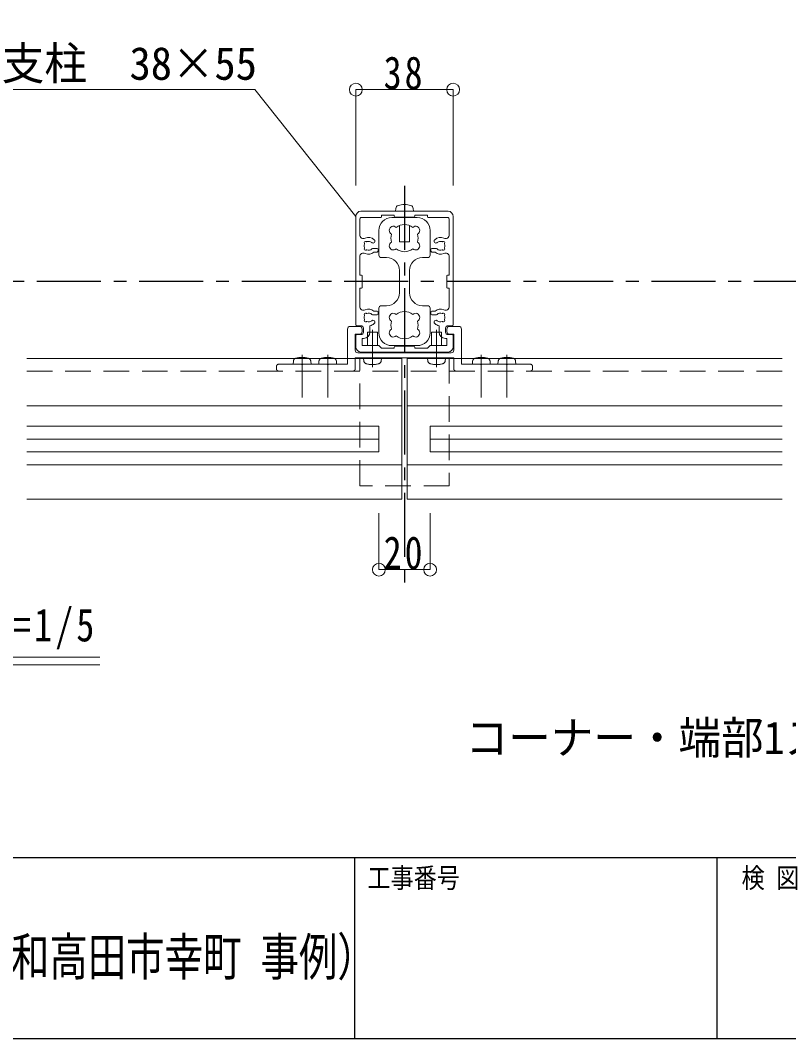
# Model space of a CAD drawing. Units: millimetres at full size, sheet at 1:5. Extents: x -1050 to 1050, y -742 to 742.
# Drawn here: x 398 to 698, y -707.5 to -309.7 of the extents above; entities that cross this region are included whole.
import ezdxf
from ezdxf.enums import TextEntityAlignment as Align

# ---------------------------------------------------------------- set-up
doc = ezdxf.new("R2010")
doc.units = ezdxf.units.MM
doc.header["$LTSCALE"] = 5
doc.linetypes.add('CHAIN1', pattern=[8, 5, -1, 1, -1])
doc.linetypes.add('DASHED2', pattern=[3, 2, -1])
doc.layers.add('0-0_通り芯', color=7, linetype='CHAIN1')
doc.layers.add('1-5_図枠1_1', color=7, linetype='Continuous')
for name, color, linetype, lineweight in [('0-3_寸法', 54, 'Continuous', 20), ('0-4_手摺部材', 92, 'Continuous', 20), ('0-7_ガラス', 6, 'Continuous', 20), ('0-9_文字', 3, 'Continuous', 20), ('0-A_支柱', 6, 'Continuous', 20), ('0-B_足元', 4, 'Continuous', 20)]:
    doc.layers.add(name, color=color, linetype=linetype, lineweight=lineweight)
doc.styles.add('ＭＳ ゴシック', font='')
doc.styles.add('ＭＳ 明朝', font='')
doc.styles.get('ＭＳ ゴシック').set_extended_font_data('MS Gothic')
doc.styles.get('ＭＳ 明朝').set_extended_font_data('MS Mincho')

# ---------------------------------------------------------------- blocks, each defined once
blk = doc.blocks.new('dimension_origin')
at = {"color": 0, "linetype": 'Continuous', "lineweight": -2}
blk.add_circle((0, 0), 1.25, dxfattribs=at)

msp = doc.modelspace()

# ---------------------------------------------------------------- linework, layer by layer
at = {"layer": '0-0_通り芯'}
for p, q in [((548.02, -374.355), (548.02, -514.61)), ((548.02, -374.355), (548.02, -533.171)), ((909.462, -411.793), (-277.5, -411.793))]:
    msp.add_line(p, q, dxfattribs=at)
at = {"layer": '0-3_寸法'}
for p, q in [((567.02, -336.793), (529.02, -336.793)), ((529.02, -336.793), (529.02, -374.293)), ((567.02, -336.793), (567.02, -374.293)), ((538.02, -502.295), (538.02, -524.293)), ((558.02, -502.295), (558.02, -524.293)), ((558.02, -524.293), (538.02, -524.293))]:
    msp.add_line(p, q, dxfattribs=at)
at = {"layer": '0-4_手摺部材'}
for p, q in [((544.52, -384.293), (551.52, -384.293)), ((526.77, -429.293), (530.47, -429.293)), ((569.27, -429.293), (565.57, -429.293)), ((525.77, -441.793), (525.77, -430.293)), ((530.47, -432.293), (528.77, -432.293)), ((528.77, -432.293), (528.77, -438.593)), ((531.47, -430.293), (531.47, -431.293)), ((533.52, -431.593), (537.52, -431.593)), ((533.52, -436.793), (533.52, -431.593)), ((537.52, -431.593), (537.52, -436.793)), ((558.52, -431.593), (562.52, -431.593)), ((558.52, -436.793), (558.52, -431.593)), ((562.52, -431.593), (562.52, -436.793)), ((564.57, -430.293), (564.57, -431.293)), ((565.57, -432.293), (567.27, -432.293)), ((567.27, -432.293), (567.27, -438.593)), ((570.27, -441.793), (570.27, -430.293)), ((529.77, -439.593), (566.27, -439.593)), ((547.02, -441.793), (400.52, -441.793)), ((528.77, -441.593), (567.27, -441.593)), ((528.77, -441.793), (528.77, -441.593)), ((532.038, -441.793), (532.02, -441.593)), ((539.02, -441.593), (532.02, -441.593)), ((539.003, -441.793), (539.02, -441.593)), ((547.02, -441.793), (547.02, -496.793)), ((549.02, -441.793), (549.02, -496.793)), ((549.02, -441.793), (695.52, -441.793)), ((557.038, -441.793), (557.02, -441.593)), ((564.02, -441.593), (557.02, -441.593)), ((564.003, -441.793), (564.02, -441.593)), ((567.27, -441.593), (567.27, -441.793)), ((547.02, -460.293), (400.52, -460.293)), ((549.02, -460.293), (695.52, -460.293)), ((547.02, -483.296), (400.52, -483.296)), ((549.02, -483.296), (695.52, -483.296)), ((400.52, -496.793), (547.02, -496.793)), ((695.52, -496.793), (549.02, -496.793))]:
    msp.add_line(p, q, dxfattribs=at)
at = {"layer": '0-4_手摺部材', "linetype": 'CHAIN1'}
for p, q in [((535.52, -430.593), (535.52, -445.193)), ((560.52, -430.593), (560.52, -445.193)), ((508.02, -440.393), (508.02, -456.993)), ((518.02, -440.393), (518.02, -456.993)), ((578.02, -440.393), (578.02, -456.993)), ((588.02, -440.393), (588.02, -456.993))]:
    msp.add_line(p, q, dxfattribs=at)
at = {"layer": '0-4_手摺部材', "linetype": 'DASHED2'}
for p, q in [((498.02, -445.793), (498.02, -444.993)), ((499.02, -443.993), (507.72, -443.993)), ((504.618, -442.874), (504.52, -443.993)), ((508.02, -444.293), (507.72, -443.993)), ((508.02, -444.293), (508.32, -443.993)), ((508.32, -443.993), (517.72, -443.993)), ((511.422, -442.874), (511.52, -443.993)), ((514.618, -442.874), (514.52, -443.993)), ((518.02, -444.293), (517.72, -443.993)), ((518.02, -444.293), (518.32, -443.993)), ((518.32, -443.993), (525.77, -443.993)), ((521.422, -442.874), (521.52, -443.993)), ((525.77, -443.993), (525.77, -441.793)), ((528.77, -445.793), (528.77, -441.793)), ((532.118, -442.712), (532.038, -441.793)), ((538.922, -442.712), (539.003, -441.793)), ((557.118, -442.712), (557.038, -441.793)), ((563.922, -442.712), (564.003, -441.793)), ((567.27, -441.793), (567.27, -445.793)), ((570.27, -443.993), (570.27, -441.793)), ((577.72, -443.993), (570.27, -443.993)), ((574.618, -442.874), (574.52, -443.993)), ((578.02, -444.293), (577.72, -443.993)), ((578.02, -444.293), (578.32, -443.993)), ((587.72, -443.993), (578.32, -443.993)), ((581.422, -442.874), (581.52, -443.993)), ((584.618, -442.874), (584.52, -443.993)), ((588.02, -444.293), (587.72, -443.993)), ((588.02, -444.293), (588.32, -443.993)), ((597.02, -443.993), (588.32, -443.993)), ((591.422, -442.874), (591.52, -443.993)), ((598.02, -445.793), (598.02, -444.993)), ((400.52, -446.793), (547.02, -446.793)), ((695.52, -446.793), (549.02, -446.793))]:
    msp.add_line(p, q, dxfattribs=at)
at = {"layer": '0-4_手摺部材'}
for centre, radius, start, end in [((526.77, -430.293), 1, 90, 180), ((530.47, -430.293), 1, 0, 90), ((565.57, -430.293), 1, 90, 180), ((569.27, -430.293), 1, 0, 90), ((530.47, -431.293), 1, 270, 360), ((565.57, -431.293), 1, 180, 270), ((508.02, -450.393), 9, 74.11915, 105.88085), ((518.02, -450.393), 9, 74.11915, 105.88085), ((529.77, -438.593), 1, 180, 270), ((566.27, -438.593), 1, 270, 360), ((578.02, -450.393), 9, 74.11915, 105.88085), ((588.02, -450.393), 9, 74.11915, 105.88085), ((505.913, -442.987), 1.3, 105.88085, 113.31036), ((510.127, -442.987), 1.3, 66.68964, 74.11915), ((515.913, -442.987), 1.3, 105.88085, 113.31036), ((520.127, -442.987), 1.3, 66.68964, 74.11915), ((575.913, -442.987), 1.3, 105.88085, 113.31036), ((580.127, -442.987), 1.3, 66.68964, 74.11915), ((585.913, -442.987), 1.3, 105.88085, 113.31036), ((590.127, -442.987), 1.3, 66.68964, 74.11915)]:
    msp.add_arc(centre, radius, start, end, dxfattribs=at)
at = {"layer": '0-4_手摺部材', "linetype": 'DASHED2'}
for centre, radius, start, end in [((499.02, -444.993), 1, 90, 180), ((505.913, -442.987), 1.3, 113.31036, 175), ((510.127, -442.987), 1.3, 5, 66.68964), ((515.913, -442.987), 1.3, 113.31036, 175), ((520.127, -442.987), 1.3, 5, 66.68964), ((533.413, -442.599), 1.3, 185, 254.11915), ((535.52, -435.193), 9, 254.11915, 285.88085), ((537.627, -442.599), 1.3, 285.88085, 355), ((558.413, -442.599), 1.3, 185, 254.11915), ((560.52, -435.193), 9, 254.11915, 285.88085), ((562.627, -442.599), 1.3, 285.88085, 355), ((575.913, -442.987), 1.3, 113.31036, 175), ((580.127, -442.987), 1.3, 5, 66.68964), ((585.913, -442.987), 1.3, 113.31036, 175), ((590.127, -442.987), 1.3, 5, 66.68964), ((597.02, -444.993), 1, 0, 90), ((499.02, -445.793), 1, 180, 270), ((527.77, -445.793), 1, 270, 360), ((568.27, -445.793), 1, 180, 270), ((597.02, -445.793), 1, 270, 360)]:
    msp.add_arc(centre, radius, start, end, dxfattribs=at)
at = {"layer": '0-7_ガラス'}
for p, q in [((538.02, -468.296), (400.52, -468.296)), ((538.02, -478.296), (538.02, -468.296)), ((558.02, -478.296), (558.02, -468.296)), ((558.02, -468.296), (695.52, -468.296)), ((400.52, -473.296), (538.02, -473.296)), ((695.52, -473.296), (558.02, -473.296)), ((400.52, -478.296), (538.02, -478.296)), ((695.52, -478.296), (558.02, -478.296))]:
    msp.add_line(p, q, dxfattribs=at)
at = {"layer": '0-9_文字'}
for p, q in [((429.008, -558.439), (309.255, -558.439)), ((429.008, -561.439), (309.255, -561.439))]:
    msp.add_line(p, q, dxfattribs=at)
msp.add_lwpolyline([(529.02, -386.293), (489.52, -336.793), (390.77, -336.793)], dxfattribs=at)
at = {"layer": '0-A_支柱'}
for p, q in [((565.02, -384.293), (531.02, -384.293)), ((544.02, -385.793), (544.02, -386.243)), ((544.618, -383.174), (544.52, -384.293)), ((551.422, -383.174), (551.52, -384.293)), ((552.02, -385.793), (552.02, -386.243)), ((552.02, -385.793), (557.02, -385.793)), ((557.02, -386.493), (557.02, -385.793)), ((529.02, -386.293), (529.02, -428.693)), ((530.52, -393.485), (530.52, -387.293)), ((538.72, -386.793), (531.02, -386.793)), ((544.32, -386.543), (551.72, -386.543)), ((546.02, -386.543), (546.02, -386.793)), ((550.02, -386.793), (550.02, -386.543)), ((557.32, -386.793), (565.02, -386.793)), ((565.52, -393.485), (565.52, -387.293)), ((567.02, -428.693), (567.02, -386.293)), ((535.697, -398.793), (537.02, -398.793)), ((536.097, -400.293), (537.02, -400.293)), ((560.343, -398.793), (559.02, -398.793)), ((559.943, -400.293), (559.02, -400.293)), ((530.52, -409.293), (530.52, -402.101)), ((565.52, -409.293), (565.52, -402.101)), ((530.52, -409.293), (531.22, -409.293)), ((531.52, -409.593), (531.52, -413.993)), ((564.52, -409.593), (564.52, -413.993)), ((565.52, -409.293), (564.82, -409.293)), ((530.52, -414.293), (531.22, -414.293)), ((530.52, -421.485), (530.52, -414.293)), ((565.52, -414.293), (564.82, -414.293)), ((565.52, -421.485), (565.52, -414.293)), ((535.697, -424.793), (537.02, -424.793)), ((536.097, -423.293), (537.02, -423.293)), ((559.943, -423.293), (559.02, -423.293)), ((560.343, -424.793), (559.02, -424.793)), ((531.02, -428.993), (529.32, -428.993)), ((534.52, -431.493), (534.52, -429.004)), ((561.52, -431.493), (561.52, -429.004)), ((565.02, -428.993), (566.72, -428.993)), ((529.02, -432.793), (529.02, -437.293)), ((529.32, -432.493), (531.02, -432.493)), ((532.02, -431.493), (532.02, -429.993)), ((564.02, -431.493), (564.02, -429.993)), ((566.72, -432.493), (565.02, -432.493)), ((567.02, -437.293), (567.02, -432.793)), ((531.52, -433.993), (532.02, -433.993)), ((531.52, -436.793), (531.52, -433.993)), ((531.52, -436.793), (538.02, -436.793)), ((539.02, -437.793), (538.02, -436.793)), ((544.02, -437.793), (544.02, -437.343)), ((544.32, -437.043), (551.72, -437.043)), ((552.02, -437.793), (552.02, -437.343)), ((557.02, -437.793), (558.02, -436.793)), ((564.52, -436.793), (558.02, -436.793)), ((564.52, -433.993), (564.02, -433.993)), ((564.52, -436.793), (564.52, -433.993)), ((531.02, -439.293), (565.02, -439.293)), ((539.02, -437.793), (544.02, -437.793)), ((552.02, -437.793), (557.02, -437.793))]:
    msp.add_line(p, q, dxfattribs=at)
for points in [[(539.02, -386.493), (539.02, -385.793), (544.02, -385.793)], [(546.02, -389.885), (546.02, -396.293), (550.02, -396.293), (550.02, -389.885)]]:
    msp.add_lwpolyline(points, dxfattribs=at)
for centre, radius, start, end in [((548.02, -390.693), 9, 74.11915, 105.88085), ((531.02, -386.293), 2, 90, 180), ((545.913, -383.287), 1.3, 105.88085, 175), ((550.127, -383.287), 1.3, 5, 74.11915), ((565.02, -386.293), 2, 0, 90), ((531.02, -387.293), 0.5, 90, 180), ((538.72, -386.493), 0.3, 270, 360), ((544.32, -386.243), 0.3, 180, 270), ((551.72, -386.243), 0.3, 270, 360), ((557.32, -386.493), 0.3, 180, 270), ((565.02, -387.293), 0.5, 0, 90), ((532.02, -393.485), 1.5, 180, 294.90106), ((564.02, -393.485), 1.5, 245.09894, 360), ((534.02, -397.793), 1.75, 157.5799, 202.4201), ((532.783, -396.555), 0.5, 55.28656, 214.71344), ((532.125, -397.011), 0.3, 337.5799, 34.71344), ((534.02, -397.793), 3.25, 47.4576, 114.90106), ((533.238, -395.898), 0.3, 235.28656, 292.4201), ((534.02, -397.793), 1.75, 47.4576, 112.4201), ((535.71, -395.951), 0.75, 227.4576, 47.4576), ((560.33, -395.951), 0.75, 132.5424, 312.5424), ((562.02, -397.793), 3.25, 65.09894, 132.5424), ((562.02, -397.793), 1.75, 67.5799, 132.5424), ((562.802, -395.898), 0.3, 247.5799, 304.71344), ((563.257, -396.555), 0.5, 325.28656, 124.71344), ((563.915, -397.011), 0.3, 145.28656, 202.4201), ((562.02, -397.793), 1.75, 337.5799, 22.4201), ((532.02, -402.101), 1.5, 65.09894, 180), ((532.783, -399.03), 0.5, 145.28656, 304.71344), ((532.125, -398.575), 0.3, 325.28656, 22.4201), ((534.02, -397.793), 3.25, 245.09894, 309.71514), ((533.238, -399.688), 0.3, 67.5799, 124.71344), ((534.02, -397.793), 1.75, 247.5799, 318.18969), ((535.697, -399.293), 0.5, 90, 138.18969), ((537.02, -399.543), 0.75, 270, 90), ((559.02, -399.543), 0.75, 90, 270), ((562.02, -397.793), 3.25, 230.28486, 294.90106), ((560.343, -399.293), 0.5, 41.81031, 90), ((562.02, -397.793), 1.75, 221.81031, 292.4201), ((562.802, -399.688), 0.3, 55.28656, 112.4201), ((563.257, -399.03), 0.5, 235.28656, 34.71344), ((564.02, -402.101), 1.5, 0, 114.90106), ((563.915, -398.575), 0.3, 157.5799, 214.71344), ((531.22, -409.593), 0.3, 0, 90), ((564.82, -409.593), 0.3, 90, 180), ((531.22, -413.993), 0.3, 270, 360), ((564.82, -413.993), 0.3, 180, 270), ((532.02, -421.485), 1.5, 180, 294.90106), ((564.02, -421.485), 1.5, 245.09894, 360), ((534.02, -425.793), 1.75, 157.5799, 202.4201), ((532.783, -424.555), 0.5, 55.28656, 214.71344), ((532.125, -425.011), 0.3, 337.5799, 34.71344), ((534.02, -425.793), 3.25, 50.28486, 114.90106), ((533.238, -423.898), 0.3, 235.28656, 292.4201), ((534.02, -425.793), 1.75, 41.81031, 112.4201), ((535.697, -424.293), 0.5, 221.81031, 270), ((537.02, -424.043), 0.75, 270, 90), ((559.02, -424.043), 0.75, 90, 270), ((562.02, -425.793), 3.25, 65.09894, 129.71514), ((560.343, -424.293), 0.5, 270, 318.18969), ((562.02, -425.793), 1.75, 67.5799, 138.18969), ((562.802, -423.898), 0.3, 247.5799, 304.71344), ((563.257, -424.555), 0.5, 325.28656, 124.71344), ((563.915, -425.011), 0.3, 145.28656, 202.4201), ((562.02, -425.793), 1.75, 337.5799, 22.4201), ((529.32, -428.693), 0.3, 180, 270), ((531.02, -429.993), 1, 0, 90), ((532.783, -427.03), 0.5, 145.28656, 304.71344), ((532.125, -426.575), 0.3, 325.28656, 22.4201), ((533.238, -427.688), 0.3, 67.5799, 124.71344), ((534.02, -425.793), 1.75, 247.5799, 312.5424), ((534.02, -425.793), 3.25, 278.84988, 312.5424), ((535.71, -427.635), 0.75, 312.5424, 132.5424), ((560.33, -427.635), 0.75, 47.4576, 227.4576), ((562.02, -425.793), 3.25, 227.4576, 261.15012), ((562.02, -425.793), 1.75, 227.4576, 292.4201), ((562.802, -427.688), 0.3, 55.28656, 112.4201), ((563.257, -427.03), 0.5, 235.28656, 34.71344), ((563.915, -426.575), 0.3, 157.5799, 214.71344), ((565.02, -429.993), 1, 90, 180), ((566.72, -428.693), 0.3, 270, 360), ((529.32, -432.793), 0.3, 90, 180), ((531.02, -431.493), 1, 270, 360), ((532.02, -431.493), 2.5, 270, 360), ((564.02, -431.493), 2.5, 180, 270), ((565.02, -431.493), 1, 180, 270), ((566.72, -432.793), 0.3, 0, 90), ((531.02, -437.293), 2, 180, 270), ((544.32, -437.343), 0.3, 90, 180), ((551.72, -437.343), 0.3, 0, 90), ((565.02, -437.293), 2, 270, 360)]:
    msp.add_arc(centre, radius, start, end, dxfattribs=at)
at = {"layer": '0-B_足元'}
for p, q in [((543.02, -386.793), (553.02, -386.793)), ((538.02, -401.393), (538.02, -391.793)), ((558.02, -401.393), (558.02, -391.793)), ((541.02, -402.393), (539.02, -402.393)), ((555.02, -402.393), (557.02, -402.393)), ((546.02, -407.393), (546.02, -416.193)), ((550.02, -407.393), (550.02, -416.193)), ((541.02, -421.193), (539.02, -421.193)), ((555.02, -421.193), (557.02, -421.193)), ((538.02, -422.193), (538.02, -431.793)), ((558.02, -422.193), (558.02, -431.793)), ((543.02, -436.793), (553.02, -436.793))]:
    msp.add_line(p, q, dxfattribs=at)
at = {"layer": '0-B_足元', "linetype": 'DASHED2'}
msp.add_lwpolyline([(565.52, -441.543), (565.52, -491.543), (530.52, -491.543), (530.52, -441.543)], dxfattribs=at)
at = {"layer": '0-B_足元'}
for centre, radius, start, end in [((543.02, -391.793), 5, 90, 180), ((548.02, -394.793), 5.3, 52.3632, 127.6368), ((553.02, -391.793), 5, 0, 90), ((543.679, -391.753), 1.6, 46.3184, 243.6816), ((548.02, -394.793), 5.3, 162.3632, 197.6368), ((552.362, -391.753), 1.6, 296.3184, 133.6816), ((548.02, -394.793), 5.3, 342.3632, 17.6368), ((543.679, -397.833), 1.6, 116.3184, 313.6816), ((552.362, -397.833), 1.6, 226.3184, 63.6816), ((539.02, -401.393), 1, 180, 270), ((548.02, -394.793), 5.3, 232.36321, 307.63679), ((557.02, -401.393), 1, 270, 360), ((541.02, -407.393), 5, 0, 90), ((555.02, -407.393), 5, 90, 180), ((541.02, -416.193), 5, 270, 360), ((555.02, -416.193), 5, 180, 270), ((539.02, -422.193), 1, 90, 180), ((557.02, -422.193), 1, 0, 90), ((543.679, -425.753), 1.6, 46.3184, 243.6816), ((548.02, -428.793), 5.3, 52.36321, 127.63679), ((552.362, -425.753), 1.6, 296.3184, 133.6816), ((548.02, -428.793), 5.3, 162.3632, 197.6368), ((548.02, -428.793), 5.3, 342.3632, 17.6368), ((543.02, -431.793), 5, 180, 270), ((543.679, -431.833), 1.6, 116.3184, 313.6816), ((548.02, -428.793), 5.3, 232.3632, 307.6368), ((552.362, -431.833), 1.6, 226.3184, 63.6816), ((553.02, -431.793), 5, 270, 360)]:
    msp.add_arc(centre, radius, start, end, dxfattribs=at)
at = {"layer": '1-5_図枠1_1'}
for p, q in [((-990, -636.793), (990, -636.793)), ((528.535, -636.793), (528.535, -707.5)), ((669.949, -636.793), (669.949, -707.5))]:
    msp.add_line(p, q, dxfattribs=at)
msp.add_lwpolyline([(-990, 682.5), (-990, -707.5), (990, -707.5)], dxfattribs=at)

# ---------------------------------------------------------------- block references
at = {"layer": '0-3_寸法', "xscale": 2, "yscale": 2, "rotation": 180}
for p in [(529.02, -336.793), (538.02, -524.293)]:
    msp.add_blockref('dimension_origin', p, dxfattribs=at)
at = {"layer": '0-3_寸法', "xscale": 2, "yscale": 2}
for p in [(567.02, -336.793), (558.02, -524.293)]:
    msp.add_blockref('dimension_origin', p, dxfattribs=at)

# ---------------------------------------------------------------- texts
at = {"layer": '0-3_寸法', "char_height": 12.83, "attachment_point": 7, "style": 'ＭＳ ゴシック'}
for s, insert in [('\\T1.17;\\W0.8;38', (539.895, -336.793)), ('\\T1.17;\\W0.8;20', (539.895, -524.293))]:
    msp.add_mtext(s, dxfattribs=dict(at, insert=insert))
at = {"layer": '0-9_文字', "style": 'ＭＳ ゴシック', "width": 0.95}
for s, p in [('支柱\u300038×55', (390.77, -336.793)), ('コーナー・端部1スパンのみ押縁は外部側になります', (571.879, -600.215))]:
    msp.add_text(s, height=12.83, dxfattribs=at).set_placement(p, align=Align.BOTTOM_LEFT)
at = {"layer": '0-9_文字', "insert": (386.925, -555.439), "char_height": 12.83, "attachment_point": 7, "style": 'ＭＳ ゴシック'}
msp.add_mtext('\\T1.18;\\W0.8;S=1/5', dxfattribs=at)
at = {"layer": '1-5_図枠1_1'}
for s, height, style, width, p in [('工事番号', 7.776, 'ＭＳ 明朝', 0.85, (533.585, -650.934)), ('検 図', 7.776, 'ＭＳ 明朝', 0.85, (679.663, -650.934)), ('NT120\u3000ガラス+ルーバー（奈良県大和高田市幸町 事例）', 14.66, 'ＭＳ ゴシック', 0.75, (154.506, -687.248))]:
    msp.add_text(s, height=height, dxfattribs=dict(at, style=style, width=width)).set_placement(p, align=Align.BOTTOM_LEFT)

doc.saveas('drawing.dxf')
